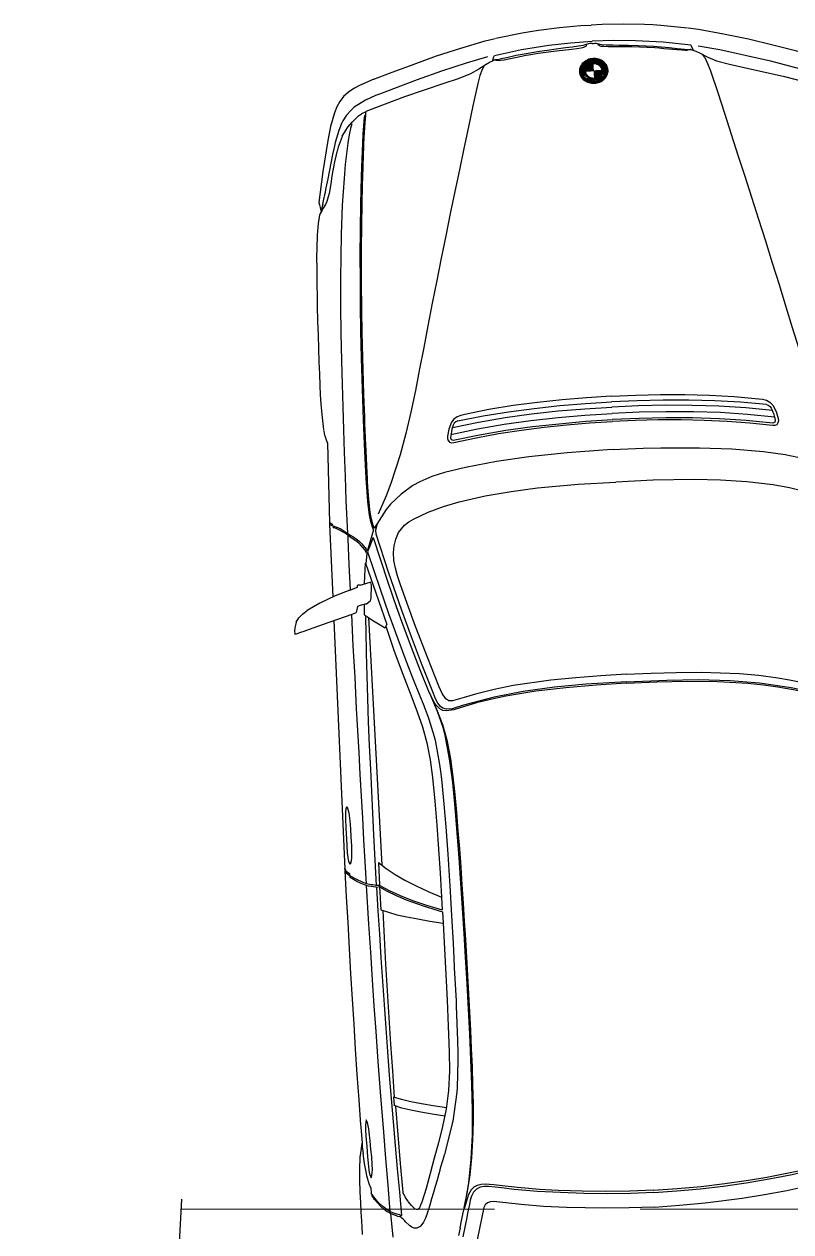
# Model space of a CAD drawing. Header units: inches. Extents: x 13 to 261, y -112 to -47.
# Drawn here: x 254.391 to 256.805, y -92.119 to -88.319 of the extents above; entities that cross this region are included whole.
import ezdxf

# ---------------------------------------------------------------- set-up
doc = ezdxf.new("R2010")
doc.units = ezdxf.units.IN
doc.header["$MEASUREMENT"] = 0
doc.linetypes.add('ACAD_ISO04W100', pattern=[30, 24, -3, 0, -3])
doc.layers.add('EJES', color=1, linetype='ACAD_ISO04W100', lineweight=13)
doc.layers.add('RAMPAS', color=50, linetype='Continuous', lineweight=25)

msp = doc.modelspace()

# ---------------------------------------------------------------- linework, layer by layer
at = {"linetype": 'Continuous'}
for p, q in [((256.1583, -88.4636), (256.1426, -88.4644)), ((256.1586, -88.4623), (256.1428, -88.4631)), ((256.1589, -88.461), (256.1429, -88.4618)), ((256.1593, -88.4596), (256.1432, -88.4605)), ((256.1599, -88.4583), (256.1435, -88.4592)), ((256.1605, -88.457), (256.1438, -88.4579)), ((256.1613, -88.4556), (256.1442, -88.4565)), ((256.1622, -88.4543), (256.1447, -88.4552)), ((256.1633, -88.4529), (256.1453, -88.4539)), ((256.1646, -88.4515), (256.1459, -88.4525)), ((256.1661, -88.4502), (256.1466, -88.4512)), ((256.1679, -88.4488), (256.1473, -88.4499)), ((256.1701, -88.4473), (256.1482, -88.4485)), ((256.1731, -88.4459), (256.1491, -88.4472)), ((256.178, -88.4443), (256.1502, -88.4458)), ((256.2143, -88.4411), (256.1513, -88.4444)), ((256.2129, -88.4399), (256.1526, -88.4431)), ((256.2114, -88.4386), (256.154, -88.4417)), ((256.2096, -88.4374), (256.1556, -88.4403)), ((256.2077, -88.4362), (256.1574, -88.4389)), ((256.2056, -88.435), (256.1594, -88.4375)), ((256.1839, -88.4635), (256.1602, -88.4648)), ((256.1839, -88.4622), (256.1604, -88.4635)), ((256.1838, -88.4609), (256.1606, -88.4622)), ((256.1837, -88.4596), (256.161, -88.4609)), ((256.1837, -88.4583), (256.1615, -88.4595)), ((256.2031, -88.4339), (256.1617, -88.4361)), ((256.1836, -88.457), (256.1621, -88.4582)), ((256.1835, -88.4557), (256.1628, -88.4569)), ((256.1835, -88.4544), (256.1637, -88.4555)), ((256.2002, -88.4327), (256.1645, -88.4346)), ((256.1834, -88.4531), (256.1647, -88.4541)), ((256.1833, -88.4518), (256.166, -88.4528)), ((256.1832, -88.4506), (256.1675, -88.4514)), ((256.1965, -88.4316), (256.168, -88.4331)), ((256.1832, -88.4493), (256.1693, -88.45)), ((256.1831, -88.448), (256.1716, -88.4486)), ((256.1914, -88.4306), (256.1731, -88.4316)), ((256.183, -88.4467), (256.1748, -88.4471)), ((256.2156, -88.4423), (256.1877, -88.4438)), ((256.2168, -88.4435), (256.1928, -88.4448)), ((256.2179, -88.4448), (256.1959, -88.446)), ((256.2189, -88.446), (256.1983, -88.4471)), ((256.2198, -88.4473), (256.2003, -88.4483)), ((256.2206, -88.4486), (256.2019, -88.4496)), ((256.2214, -88.4498), (256.2033, -88.4508)), ((256.2221, -88.4511), (256.2045, -88.452)), ((256.2227, -88.4523), (256.2056, -88.4533)), ((256.2232, -88.4536), (256.2065, -88.4545)), ((256.2237, -88.4549), (256.2073, -88.4558)), ((256.2241, -88.4562), (256.208, -88.457)), ((256.2245, -88.4575), (256.2085, -88.4583)), ((256.2248, -88.4587), (256.209, -88.4596)), ((256.2251, -88.46), (256.2094, -88.4609)), ((256.2253, -88.4613), (256.2097, -88.4622)), ((256.2255, -88.4626), (256.2099, -88.4634)), ((256.2255, -88.4639), (256.21, -88.4647)), ((256.1582, -88.4649), (256.1426, -88.4657)), ((256.1581, -88.4662), (256.1426, -88.467)), ((256.1582, -88.4675), (256.1426, -88.4683)), ((256.1583, -88.4688), (256.1427, -88.4696)), ((256.1585, -88.4701), (256.1428, -88.4709)), ((256.1588, -88.4714), (256.1431, -88.4722)), ((256.1591, -88.4727), (256.1433, -88.4735)), ((256.1596, -88.4739), (256.1436, -88.4748)), ((256.1602, -88.4752), (256.144, -88.4761)), ((256.1609, -88.4765), (256.1444, -88.4774)), ((256.1617, -88.4777), (256.1449, -88.4786)), ((256.1585, -88.4792), (256.1455, -88.4799)), ((256.1553, -88.4807), (256.1461, -88.4812)), ((256.1521, -88.4822), (256.1468, -88.4824)), ((256.1489, -88.4836), (256.1475, -88.4837)), ((256.1498, -88.4849), (256.1484, -88.485)), ((256.1508, -88.4861), (256.1493, -88.4862)), ((256.1533, -88.4873), (256.1503, -88.4875)), ((256.1527, -88.4886), (256.1513, -88.4887)), ((256.1544, -88.4859), (256.1523, -88.4861)), ((256.154, -88.4899), (256.1525, -88.4899)), ((256.158, -88.491), (256.1538, -88.4912)), ((256.157, -88.4923), (256.1552, -88.4924)), ((256.1587, -88.4935), (256.1568, -88.4936)), ((256.1591, -88.4896), (256.1578, -88.4897)), ((256.21, -88.4647), (256.1582, -88.4675)), ((256.178, -88.4938), (256.1585, -88.4948)), ((256.1591, -88.4857), (256.1587, -88.4857)), ((256.1623, -88.4842), (256.1598, -88.4844)), ((256.184, -88.4648), (256.1601, -88.4661)), ((256.1841, -88.4661), (256.1602, -88.4674)), ((256.1781, -88.4951), (256.1604, -88.496)), ((256.1626, -88.479), (256.1607, -88.4791)), ((256.1662, -88.4827), (256.1609, -88.483)), ((256.1779, -88.4925), (256.161, -88.4934)), ((256.1636, -88.4802), (256.1617, -88.4803)), ((256.1648, -88.4815), (256.162, -88.4816)), ((256.1777, -88.4912), (256.1621, -88.492)), ((256.1782, -88.4964), (256.1626, -88.4972)), ((256.1776, -88.4899), (256.1632, -88.4907)), ((256.1805, -88.4885), (256.1642, -88.4893)), ((256.1784, -88.4977), (256.1651, -88.4984)), ((256.1753, -88.4874), (256.1653, -88.488)), ((256.1679, -88.4839), (256.1655, -88.484)), ((256.1722, -88.4863), (256.1664, -88.4866)), ((256.1698, -88.4851), (256.1672, -88.4853)), ((256.1785, -88.499), (256.168, -88.4995)), ((256.1786, -88.5003), (256.1716, -88.5006)), ((256.1951, -88.5007), (256.1768, -88.5017)), ((256.1902, -88.4892), (256.1805, -88.4898)), ((256.1834, -88.4909), (256.1819, -88.491)), ((256.183, -88.4922), (256.182, -88.4923)), ((256.1825, -88.4936), (256.1821, -88.4936)), ((256.1886, -88.4997), (256.1832, -88.5)), ((256.188, -88.4985), (256.1836, -88.4987)), ((256.208, -88.4662), (256.1841, -88.4674)), ((256.1874, -88.4972), (256.1841, -88.4974)), ((256.2079, -88.4675), (256.1842, -88.4687)), ((256.2078, -88.4688), (256.1843, -88.47)), ((256.2075, -88.4701), (256.1844, -88.4713)), ((256.2071, -88.4714), (256.1844, -88.4726)), ((256.2067, -88.4727), (256.1845, -88.4739)), ((256.1868, -88.4959), (256.1845, -88.496)), ((256.2061, -88.4741), (256.1846, -88.4752)), ((256.2053, -88.4754), (256.1846, -88.4765)), ((256.2045, -88.4768), (256.1847, -88.4778)), ((256.2034, -88.4781), (256.1848, -88.4791)), ((256.2022, -88.4795), (256.1848, -88.4804)), ((256.2007, -88.4809), (256.1849, -88.4817)), ((256.1989, -88.4823), (256.185, -88.483)), ((256.1966, -88.4837), (256.185, -88.4843)), ((256.1862, -88.4947), (256.185, -88.4947)), ((256.1933, -88.4852), (256.1851, -88.4856)), ((256.1857, -88.4934), (256.1854, -88.4934)), ((256.1889, -88.4906), (256.1874, -88.4907)), ((256.1889, -88.4919), (256.188, -88.492)), ((256.1889, -88.4932), (256.1886, -88.4932)), ((256.2036, -88.4872), (256.1901, -88.4879)), ((256.2078, -88.4883), (256.193, -88.4891)), ((256.2087, -88.4895), (256.1931, -88.4904)), ((256.2141, -88.4906), (256.1931, -88.4917)), ((256.2126, -88.4919), (256.1931, -88.493)), ((256.2108, -88.4933), (256.1931, -88.4943)), ((256.2088, -88.4948), (256.1931, -88.4956)), ((256.2064, -88.4962), (256.1931, -88.4969)), ((256.2036, -88.4976), (256.1931, -88.4982)), ((256.2001, -88.4991), (256.1932, -88.4995)), ((256.2027, -88.486), (256.195, -88.4864)), ((256.2025, -88.4847), (256.198, -88.4849)), ((256.203, -88.4833), (256.2003, -88.4835)), ((256.2041, -88.482), (256.2021, -88.4821)), ((256.2052, -88.4806), (256.2036, -88.4807)), ((256.2063, -88.4793), (256.2049, -88.4793)), ((256.2075, -88.4779), (256.2059, -88.478)), ((256.2086, -88.4765), (256.2068, -88.4766)), ((256.2094, -88.483), (256.2068, -88.4831)), ((256.2082, -88.4844), (256.2072, -88.4844)), ((256.2243, -88.4744), (256.2076, -88.4753)), ((256.2105, -88.4816), (256.208, -88.4818)), ((256.2247, -88.4731), (256.2083, -88.4739)), ((256.225, -88.4718), (256.2088, -88.4726)), ((256.2098, -88.4804), (256.2091, -88.4804)), ((256.2252, -88.4704), (256.2092, -88.4713)), ((256.2254, -88.4691), (256.2096, -88.47)), ((256.2255, -88.4678), (256.2098, -88.4687)), ((256.2256, -88.4652), (256.21, -88.466)), ((256.2256, -88.4665), (256.21, -88.4673)), ((256.2239, -88.4757), (256.2108, -88.4764)), ((256.2132, -88.4854), (256.2108, -88.4855)), ((256.2144, -88.484), (256.2118, -88.4842)), ((256.2234, -88.477), (256.2127, -88.4776)), ((256.2137, -88.4828), (256.2129, -88.4828)), ((256.2156, -88.4892), (256.2137, -88.4893)), ((256.2229, -88.4784), (256.2146, -88.4788)), ((256.2168, -88.4878), (256.2148, -88.4879)), ((256.218, -88.4864), (256.216, -88.4866)), ((256.2223, -88.4797), (256.2166, -88.48)), ((256.219, -88.4851), (256.2171, -88.4852)), ((256.22, -88.4837), (256.2182, -88.4838)), ((256.2216, -88.481), (256.2185, -88.4812)), ((256.2208, -88.4824), (256.2194, -88.4825)), ((255.4669, -88.5946), (255.4533, -88.6013)), ((255.3924, -88.6712), (255.392, -88.6722)), ((255.3383, -88.8483), (255.3359, -88.86)), ((255.3198, -88.9239), (255.3194, -88.926)), ((255.3337, -89.5961), (255.3343, -89.5986)), ((255.3454, -89.6371), (255.3523, -89.8881)), ((255.5305, -89.8029), (255.5051, -89.8604)), ((255.3523, -89.8881), (255.3526, -89.8936)), ((255.3539, -89.889), (255.3523, -89.8881)), ((255.3525, -89.8916), (255.3525, -89.8921)), ((255.3526, -89.8936), (255.3628, -90.1208)), ((255.3631, -89.894), (255.3539, -89.889)), ((255.4918, -89.9026), (255.4929, -89.9051)), ((255.4934, -89.9041), (255.4929, -89.9051)), ((255.4902, -89.9102), (255.4708, -89.9779)), ((255.4696, -89.9844), (255.4669, -90.0171)), ((255.4162, -90.1), (255.4407, -90.0901)), ((255.4405, -90.0856), (255.4409, -90.0846)), ((255.4407, -90.0901), (255.4405, -90.0856)), ((255.449, -90.0847), (255.48, -90.0745)), ((255.4811, -90.1335), (255.4836, -90.1249)), ((255.4321, -90.1722), (255.4365, -90.17)), ((255.4405, -90.1517), (255.4365, -90.17)), ((255.4572, -90.1453), (255.4621, -90.1436)), ((255.4624, -90.1771), (255.4621, -90.1436)), ((255.3658, -90.1958), (255.4001, -90.9776)), ((255.4749, -90.1859), (255.5166, -90.9653)), ((255.668, -90.426), (255.6686, -90.4275)), ((255.642, -90.4454), (255.6426, -90.4469)), ((255.4001, -90.9776), (255.4002, -90.9801)), ((255.4002, -90.9801), (255.4002, -90.9806)), ((255.4148, -90.9918), (255.4152, -90.9978)), ((255.4203, -91.001), (255.4155, -91.0033)), ((255.5097, -91.0338), (255.4998, -91.0353)), ((255.5097, -91.0338), (255.5141, -91.1062)), ((255.7047, -91.0664), (255.7073, -91.1058)), ((255.7077, -91.1118), (255.7096, -91.1473)), ((255.4501, -91.7825), (255.4504, -91.7885)), ((255.4504, -91.7885), (255.4505, -91.789)), ((255.4504, -91.7885), (255.4547, -91.8404)), ((255.7148, -91.873), (255.7144, -91.8751)), ((255.4822, -91.981), (255.4836, -91.9976)), ((255.587, -92.0021), (255.5862, -92.0051)), ((255.7893, -92.0013), (255.777, -92.043)), ((255.576, -92.0672), (255.579, -92.0676)), ((255.6125, -92.0382), (255.6173, -92.043)), ((255.7721, -92.0638), (255.7749, -92.0501)), ((255.7721, -92.0648), (255.7721, -92.0638)), ((255.7749, -92.0501), (255.7756, -92.0455)), ((255.776, -92.0435), (255.7756, -92.0455)), ((255.777, -92.043), (255.776, -92.0435)), ((255.5927, -92.0889), (255.5879, -92.0836)), ((255.7633, -92.1063), (255.7581, -92.1306))]:
    msp.add_line(p, q, dxfattribs=at)
for points in [[(255.8762, -88.3634), (255.9584, -88.3465), (255.9842, -88.3421), (256.01, -88.3377), (256.0761, -88.3297), (256.1424, -88.3237), (256.1764, -88.3218)], [(256.4793, -88.3312), (256.3957, -88.3231), (256.3696, -88.3215), (256.3435, -88.3199), (256.2769, -88.319), (256.2103, -88.32), (256.1764, -88.3218)], [(256.875, -88.4182), (256.8237, -88.4044), (256.7475, -88.3849), (256.671, -88.3665), (256.5925, -88.3502), (256.5136, -88.3358), (256.4818, -88.3315)], [(255.492, -88.4921), (255.5415, -88.4729), (255.6152, -88.4455), (255.6894, -88.419), (255.7656, -88.3944), (255.8425, -88.3717), (255.8737, -88.3641)], [(255.8715, -88.4177), (255.9567, -88.3992), (256.0431, -88.3855), (256.1113, -88.3779), (256.1791, -88.3728)], [(255.8728, -88.4317), (255.8733, -88.4317), (255.8748, -88.4316), (255.8768, -88.432), (255.8808, -88.4323), (255.8864, -88.433), (255.8909, -88.4327), (255.9018, -88.4312), (255.9167, -88.4284), (255.9419, -88.423), (255.9568, -88.4202), (255.9711, -88.4169), (255.9855, -88.4147), (256.0094, -88.4104), (256.0332, -88.4071), (256.0571, -88.4038), (256.0859, -88.4003), (256.1153, -88.3972), (256.1312, -88.3953), (256.1446, -88.3931), (256.1526, -88.3917), (256.1574, -88.3894), (256.1608, -88.3873), (256.1612, -88.3852), (256.1617, -88.3842), (256.1616, -88.3832), (256.1616, -88.3827), (256.1606, -88.3828), (256.1591, -88.3833), (256.1562, -88.3845), (256.1503, -88.3863), (256.1364, -88.3886), (256.116, -88.3912), (256.0956, -88.3938), (256.0662, -88.3973), (256.0369, -88.4014), (256.0131, -88.4047), (255.9892, -88.409), (255.9654, -88.4132), (255.9402, -88.4181), (255.9149, -88.4239), (255.8932, -88.4286), (255.8808, -88.4308), (255.8748, -88.4316), (255.8728, -88.4317)], [(256.1795, -88.3798), (256.1755, -88.38), (256.171, -88.3802), (256.1675, -88.3804), (256.164, -88.3816), (256.1611, -88.3827)], [(256.4897, -88.3847), (256.403, -88.3753), (256.3157, -88.371), (256.2471, -88.3706), (256.1791, -88.3728)], [(256.1795, -88.3798), (256.1835, -88.3795), (256.1879, -88.3793), (256.1914, -88.3791), (256.195, -88.3799), (256.198, -88.3808)], [(256.4899, -88.3987), (256.4894, -88.3987), (256.4879, -88.3988), (256.4859, -88.3994), (256.482, -88.4001), (256.4765, -88.4014), (256.472, -88.4017), (256.461, -88.4012), (256.4459, -88.4001), (256.4202, -88.3974), (256.4052, -88.3962), (256.3905, -88.3945), (256.376, -88.3938), (256.3519, -88.3921), (256.3278, -88.3913), (256.3037, -88.3906), (256.2747, -88.3902), (256.2451, -88.3903), (256.2291, -88.3901), (256.2155, -88.3893), (256.2075, -88.3888), (256.2024, -88.387), (256.1988, -88.3852), (256.1982, -88.3833), (256.1976, -88.3823), (256.1976, -88.3813), (256.1975, -88.3808), (256.1985, -88.3807), (256.2001, -88.3812), (256.2031, -88.382), (256.2092, -88.3832), (256.2232, -88.3839), (256.2438, -88.3843), (256.2643, -88.3847), (256.2939, -88.3851), (256.3235, -88.3861), (256.3476, -88.3868), (256.3717, -88.3885), (256.3958, -88.3902), (256.4215, -88.3923), (256.4472, -88.3955), (256.4693, -88.3978), (256.4819, -88.3986), (256.4879, -88.3988), (256.4899, -88.3987)], [(256.4978, -88.4014), (256.4923, -88.3881), (256.4912, -88.3861), (256.4897, -88.3847)], [(256.5123, -88.3868), (256.5811, -88.3988), (256.6611, -88.4161), (256.7402, -88.4349), (256.8621, -88.4669), (256.8753, -88.4702)], [(255.8493, -88.4223), (255.7822, -88.4416), (255.7045, -88.4672), (255.6278, -88.4944), (255.51, -88.5392), (255.4973, -88.5439)], [(255.8653, -88.4352), (255.8692, -88.4214), (255.8701, -88.4193), (255.8715, -88.4177)], [(256.4899, -88.3987), (256.5052, -88.4039), (256.5186, -88.4102), (256.5433, -88.4224), (256.5704, -88.434)], [(256.5248, -88.4133), (256.5333, -88.4239), (256.5418, -88.4425), (256.5511, -88.466), (256.5748, -88.5344), (256.5953, -88.5994), (256.6163, -88.6648), (256.6379, -88.7308), (256.6594, -88.7972), (256.681, -88.8637), (256.7027, -88.9321), (256.7244, -89.001), (256.7461, -89.0695), (256.7673, -89.1384), (256.7885, -89.2079), (256.8086, -89.2739), (256.8292, -89.3399), (256.8497, -89.4059), (256.8713, -89.4719), (256.8943, -89.5372), (256.9193, -89.602), (256.9575, -89.6891), (256.9765, -89.7256)], [(255.8396, -88.4499), (255.8323, -88.4614), (255.8258, -88.4808), (255.8191, -88.5052), (255.8029, -88.5756), (255.7894, -88.6425), (255.7755, -88.7098), (255.7611, -88.7777), (255.7467, -88.846), (255.7324, -88.9144), (255.7181, -88.9847), (255.7039, -89.0556), (255.6896, -89.126), (255.6759, -89.1968), (255.6622, -89.2681), (255.6493, -89.3359), (255.6359, -89.4037), (255.6225, -89.4716), (255.6081, -89.5394), (255.5921, -89.6069), (255.5742, -89.6739), (255.5455, -89.7646), (255.5305, -89.8029)], [(255.8728, -88.4317), (255.8581, -88.4385), (255.8455, -88.4462), (255.8223, -88.4609), (255.7965, -88.4753)], [(256.5704, -88.434), (256.6111, -88.4453), (256.6577, -88.4553), (256.7849, -88.4841), (256.9108, -88.5164)], [(255.492, -88.4921), (255.447, -88.5116), (255.4289, -88.521), (255.4115, -88.533), (255.3967, -88.5463), (255.3846, -88.562), (255.375, -88.5795), (255.3675, -88.5984), (255.3557, -88.6411), (255.3471, -88.6851)], [(255.7965, -88.4753), (255.7573, -88.491), (255.712, -88.5059), (255.5886, -88.548), (255.4669, -88.5936)], [(256.2138, -88.4891), (256.2198, -88.482), (256.2094, -88.4756), (256.2032, -88.483)], [(256.2085, -88.4841), (256.211, -88.4811), (256.2093, -88.4801), (256.2068, -88.4831)], [(256.2109, -88.4852), (256.2132, -88.4825), (256.2148, -88.4835), (256.2126, -88.4862), (256.2126, -88.4862)], [(255.4973, -88.5439), (255.4811, -88.5508), (255.4655, -88.5581), (255.4301, -88.5801), (255.4206, -88.5891), (255.4059, -88.6054), (255.3944, -88.6235), (255.3903, -88.6317), (255.3814, -88.6533), (255.3737, -88.6782), (255.3704, -88.6914), (255.3668, -88.7066), (255.3614, -88.7289), (255.3465, -88.8053), (255.341, -88.8337), (255.3398, -88.8392), (255.3383, -88.8483)], [(255.4235, -88.6275), (255.4388, -88.6116), (255.4431, -88.6079), (255.4533, -88.6013)], [(255.4902, -89.9102), (255.4877, -89.9019), (255.4828, -89.8836), (255.4782, -89.8638), (255.4729, -89.821), (255.4695, -89.7762), (255.4689, -89.7647), (255.4679, -89.7467), (255.4635, -89.6633), (255.4597, -89.5639), (255.456, -89.4669), (255.4533, -89.3699), (255.4513, -89.2854), (255.45, -89.2054), (255.4493, -89.1258), (255.449, -89.0462), (255.4493, -88.9671), (255.4503, -88.8829), (255.4528, -88.7996), (255.4537, -88.7691), (255.4567, -88.6943), (255.4586, -88.6641), (255.4602, -88.6385), (255.4615, -88.6244), (255.4628, -88.6113), (255.464, -88.6053)], [(255.4918, -89.9026), (255.4917, -89.9011), (255.4887, -89.8918), (255.4849, -89.877), (255.4815, -89.8606), (255.4793, -89.8472), (255.4749, -89.8019), (255.4721, -89.76), (255.4715, -89.748), (255.4707, -89.732), (255.4674, -89.6611), (255.4658, -89.6226), (255.4644, -89.5962), (255.4638, -89.5752), (255.4632, -89.5557), (255.4604, -89.4842), (255.4583, -89.4067), (255.4555, -89.2897), (255.4543, -89.2202), (255.4534, -89.1286), (255.453, -89.0375), (255.4529, -89.025), (255.4535, -88.9533), (255.4548, -88.8822), (255.4558, -88.8265), (255.4577, -88.7693), (255.4579, -88.7623), (255.458, -88.7563), (255.4587, -88.7413), (255.4594, -88.7262), (255.4601, -88.7111), (255.4605, -88.6991), (255.4618, -88.676), (255.4642, -88.6288), (255.4661, -88.6067), (255.4666, -88.5976), (255.4669, -88.5936)], [(255.4669, -88.5946), (255.4656, -88.5987), (255.464, -88.6053)], [(255.4229, -88.633), (255.4187, -88.6473), (255.415, -88.6625), (255.41, -88.6913), (255.41, -88.6913), (255.4096, -88.6938), (255.4086, -88.7019), (255.4064, -88.7185), (255.4017, -88.7603), (255.398, -88.8041), (255.3925, -88.889), (255.3889, -88.9808), (255.3876, -89.05), (255.3868, -89.1196), (255.3869, -89.2057), (255.3881, -89.2923), (255.3897, -89.3788), (255.3916, -89.4514), (255.3939, -89.5233), (255.3962, -89.5953), (255.3986, -89.6668), (255.4016, -89.7422), (255.4041, -89.8177), (255.4086, -89.9201)], [(255.3924, -88.6712), (255.4094, -88.6427), (255.4235, -88.6275)], [(255.3471, -88.6851), (255.3313, -88.7826), (255.3185, -88.8804)], [(255.392, -88.6722), (255.3798, -88.7064), (255.3759, -88.7191), (255.3755, -88.7207)], [(255.3755, -88.7207), (255.3722, -88.7344), (255.3682, -88.7521), (255.3639, -88.7744), (255.36, -88.7966), (255.357, -88.8143), (255.3517, -88.8461), (255.351, -88.8517)], [(255.3185, -88.8804), (255.3203, -88.8873), (255.3223, -88.8963), (255.3255, -88.9104)], [(255.3308, -88.8858), (255.332, -88.8802), (255.3339, -88.8701), (255.3351, -88.864), (255.336, -88.861), (255.3359, -88.86)], [(255.351, -88.8517), (255.3481, -88.8628), (255.3433, -88.8771), (255.3393, -88.8863), (255.3324, -88.8982)], [(255.3219, -88.9173), (255.321, -88.9194), (255.3202, -88.9219)], [(255.3324, -88.8982), (255.3278, -88.906), (255.3219, -88.9173)], [(255.3308, -88.8858), (255.3278, -88.8965), (255.3257, -88.9102)], [(255.3194, -88.926), (255.316, -88.9467), (255.3143, -88.9703), (255.3134, -88.9829), (255.3121, -89.0235), (255.3116, -89.0525), (255.3121, -89.0891), (255.3122, -89.1281), (255.3133, -89.1867), (255.3137, -89.2227), (255.3146, -89.2382), (255.3149, -89.2532), (255.3162, -89.2972), (255.3175, -89.3396), (255.3187, -89.3816), (255.3203, -89.4196), (255.3217, -89.4556), (255.3233, -89.4855), (255.3253, -89.514), (255.3281, -89.5469), (255.3321, -89.5852), (255.3337, -89.5956)], [(255.3202, -88.9219), (255.3202, -88.9219), (255.3198, -88.9239)], [(256.2388, -89.4897), (256.1615, -89.4948), (256.0842, -89.5009), (256.007, -89.5091), (255.9304, -89.5192), (255.854, -89.5318), (255.7777, -89.5469)], [(256.2388, -89.4897), (256.3163, -89.4865), (256.3937, -89.4844), (256.4713, -89.4842), (256.5486, -89.4861), (256.6259, -89.4905), (256.7034, -89.4974)], [(255.7389, -89.5885), (255.8216, -89.5716), (255.9049, -89.5571), (255.9884, -89.5456), (256.0721, -89.5361), (256.1563, -89.5291), (256.2406, -89.5236)], [(255.7558, -89.5676), (255.8355, -89.5518), (255.916, -89.539), (255.9965, -89.5282), (256.0777, -89.5193), (256.1584, -89.5125), (256.2397, -89.5071)], [(256.7274, -89.5156), (256.6464, -89.5084), (256.5651, -89.5043), (256.4838, -89.5021), (256.4022, -89.502), (256.3212, -89.5038), (256.2397, -89.5071)], [(256.7464, -89.5346), (256.6624, -89.5266), (256.578, -89.5211), (256.4937, -89.5186), (256.4096, -89.5181), (256.3251, -89.5201), (256.2406, -89.5236)], [(256.7034, -89.4974), (256.7155, -89.4992), (256.7277, -89.5026), (256.7385, -89.5085), (256.7475, -89.5175), (256.7581, -89.538), (256.7648, -89.5597)], [(256.7274, -89.5156), (256.7335, -89.5178), (256.7392, -89.5215), (256.743, -89.5268), (256.7459, -89.5332), (256.7482, -89.5395), (256.7505, -89.5459), (256.7524, -89.5523), (256.7542, -89.5587), (256.7556, -89.5657), (256.7539, -89.5718), (256.7476, -89.5746)], [(255.7777, -89.5469), (255.7659, -89.55), (255.7541, -89.5546), (255.7439, -89.5617), (255.736, -89.5716), (255.7276, -89.5931), (255.7233, -89.6154)], [(255.7345, -89.6098), (255.8177, -89.5923), (255.902, -89.5778), (255.9865, -89.5662), (256.0716, -89.5567), (256.1564, -89.5492), (256.2417, -89.5436)], [(255.742, -89.6284), (255.8242, -89.611), (255.9076, -89.597), (255.991, -89.585), (256.0747, -89.5761), (256.1589, -89.5685), (256.2427, -89.5631)], [(256.753, -89.5553), (256.6685, -89.5468), (256.5831, -89.5414), (256.4978, -89.5389), (256.4122, -89.5385), (256.3271, -89.54), (256.2417, -89.5436)], [(256.7476, -89.5746), (256.664, -89.5661), (256.5796, -89.5611), (256.4953, -89.5581), (256.4112, -89.5581), (256.3267, -89.5596), (256.2427, -89.5631)], [(256.747, -89.5822), (256.6754, -89.574), (256.6036, -89.5688), (256.5313, -89.5657), (256.4591, -89.564), (256.387, -89.5644), (256.315, -89.5662), (256.2431, -89.5696)], [(256.7648, -89.5597), (256.7652, -89.5667), (256.764, -89.5737), (256.7603, -89.5794), (256.754, -89.5823), (256.747, -89.5822)], [(255.3343, -89.5986), (255.3358, -89.6071), (255.3376, -89.6164)], [(255.7558, -89.5676), (255.7499, -89.5704), (255.7446, -89.5747), (255.7414, -89.5804), (255.7393, -89.587), (255.7376, -89.5936), (255.736, -89.6002), (255.7348, -89.6067), (255.7337, -89.6133), (255.7331, -89.6204), (255.7354, -89.6262), (255.742, -89.6284)], [(255.7434, -89.6358), (255.8137, -89.6201), (255.8846, -89.6072), (255.9561, -89.5964), (256.0277, -89.5871), (256.0994, -89.5797), (256.1712, -89.5739), (256.2431, -89.5696)], [(255.3378, -89.616), (255.3383, -89.6164), (255.3378, -89.616)], [(255.3383, -89.6164), (255.3413, -89.6268), (255.3454, -89.6371)], [(255.7233, -89.6154), (255.7237, -89.6224), (255.7255, -89.6293), (255.7298, -89.6346), (255.7364, -89.6367), (255.7434, -89.6358)], [(256.2478, -89.6574), (256.2278, -89.6585), (256.156, -89.6633), (256.1006, -89.6678), (255.9796, -89.6808), (255.8783, -89.6952), (255.7806, -89.714), (255.7139, -89.73), (255.6745, -89.7427), (255.6363, -89.7587), (255.6144, -89.7709), (255.5773, -89.7979), (255.5445, -89.8297), (255.5304, -89.8465), (255.4934, -89.9041)], [(256.2478, -89.6574), (256.2677, -89.6564), (256.3397, -89.6535), (256.3952, -89.652), (256.5169, -89.6521), (256.6192, -89.6556), (256.7183, -89.6638), (256.7864, -89.6727), (256.8269, -89.681), (256.8666, -89.6929), (256.8896, -89.7027), (256.9294, -89.7256), (256.9654, -89.7537), (256.9813, -89.7689), (257.0242, -89.8222)], [(256.8503, -89.7909), (256.8005, -89.7781), (256.7494, -89.7688), (256.6663, -89.7592), (256.5834, -89.7541), (256.4997, -89.7521), (256.3716, -89.754), (256.2533, -89.7598)], [(256.2856, -90.3644), (256.2067, -90.3691), (256.1274, -90.3754), (256.0488, -90.3836), (255.9305, -90.4004), (255.8705, -90.4121), (255.8117, -90.4268), (255.8117, -90.4268), (255.7762, -90.4372), (255.7398, -90.4482), (255.7283, -90.4483), (255.7184, -90.4423), (255.707, -90.4249), (255.6968, -90.4024), (255.6615, -90.3137), (255.6231, -90.2141), (255.5967, -90.1424), (255.5749, -90.0795), (255.5665, -90.0549), (255.5598, -90.0312), (255.5549, -90.0064), (255.5536, -89.981), (255.556, -89.9603), (255.5609, -89.9395), (255.5698, -89.919), (255.5885, -89.895), (255.6015, -89.8853), (255.6161, -89.877), (255.663, -89.8544), (255.7111, -89.8363), (255.7609, -89.8217), (255.8425, -89.8033), (255.9244, -89.7894), (256.0074, -89.7784), (256.1349, -89.7666), (256.2533, -89.7598)], [(256.2868, -90.3879), (256.4142, -90.3826), (256.5138, -90.3813), (256.6131, -90.384), (256.7056, -90.3915), (256.8051, -90.4067), (256.841, -90.4138), (256.8595, -90.4133), (256.8703, -90.4088), (256.877, -90.4029), (256.8839, -90.3915), (256.8887, -90.3792), (256.8972, -90.3497), (256.922, -90.2623), (256.9449, -90.1754), (256.9659, -90.0902), (256.9943, -89.965), (257.0202, -89.8419)], [(255.367, -89.9013), (255.367, -89.9008), (255.3562, -89.8959), (255.3526, -89.8936)], [(255.3633, -89.897), (255.3669, -89.8983), (255.3694, -89.8992), (255.3858, -89.9063), (255.4008, -89.915), (255.404, -89.9174)], [(255.3636, -89.9025), (255.3656, -89.9019), (255.367, -89.9013)], [(255.469, -89.983), (255.4645, -89.9737), (255.4502, -89.9574), (255.4454, -89.9527), (255.4391, -89.9475), (255.4292, -89.9405), (255.4209, -89.935), (255.4136, -89.9299), (255.4053, -89.9233), (255.4011, -89.9205), (255.3934, -89.9159), (255.382, -89.91), (255.3728, -89.906), (255.3657, -89.9034), (255.3636, -89.9025)], [(255.3665, -89.9008), (255.368, -89.9012), (255.3656, -89.9019)], [(255.4994, -89.9233), (255.4982, -89.9098), (255.5019, -89.8946), (255.5084, -89.8807)], [(255.404, -89.9174), (255.4102, -89.9215), (255.419, -89.9276), (255.4252, -89.9312), (255.4299, -89.934)], [(255.4095, -89.9266), (255.4096, -89.9286), (255.4101, -89.9396), (255.4134, -90.0195), (255.4177, -90.0994)], [(255.4299, -89.934), (255.4356, -89.9382), (255.4367, -89.9391)], [(255.4367, -89.9391), (255.4408, -89.9419), (255.445, -89.9452), (255.4497, -89.9495), (255.454, -89.9537), (255.4636, -89.9652), (255.4641, -89.9662), (255.4674, -89.971), (255.4708, -89.9779)], [(255.49, -89.9343), (255.4714, -89.9798), (255.5117, -90.0969), (255.5383, -90.173), (255.5595, -90.233), (255.5893, -90.3125), (255.6108, -90.3675), (255.6408, -90.4425), (255.642, -90.4454)], [(255.49, -89.9343), (255.5356, -90.0751), (255.5622, -90.1517), (255.584, -90.2122), (255.6143, -90.2927), (255.6358, -90.3476), (255.6663, -90.4226), (255.668, -90.426)], [(256.2868, -90.3879), (256.1596, -90.3962), (256.0605, -90.4055), (255.962, -90.4188), (255.8708, -90.4362), (255.7736, -90.4619), (255.7386, -90.4728), (255.7201, -90.4743), (255.7089, -90.4709), (255.7017, -90.4657), (255.6936, -90.4552), (255.6874, -90.4435), (255.6759, -90.415), (255.6419, -90.3307), (255.6098, -90.2468), (255.5799, -90.1643), (255.5383, -90.0429), (255.4994, -89.9233)], [(255.469, -89.983), (255.4696, -89.9839), (255.4696, -89.9844)], [(255.4627, -90.0799), (255.4648, -90.0338), (255.4657, -90.0147)], [(255.4657, -90.0147), (255.5061, -90.1327), (255.5327, -90.2084)], [(255.449, -90.0847), (255.4444, -90.0839), (255.4409, -90.0846)], [(255.4836, -90.1249), (255.484, -90.0838), (255.4825, -90.0759), (255.48, -90.0745)], [(255.4162, -90.1), (255.3701, -90.1174), (255.3218, -90.1406), (255.2815, -90.1642)], [(255.4811, -90.1335), (255.473, -90.141), (255.4682, -90.1442), (255.4626, -90.1435), (255.4621, -90.1436)], [(255.2433, -90.2379), (255.2429, -90.2384), (255.2453, -90.2378), (255.2483, -90.2371), (255.2537, -90.2353), (255.2621, -90.2324), (255.2724, -90.2288), (255.2896, -90.2229), (255.3338, -90.207), (255.3785, -90.1911), (255.4232, -90.1752), (255.4292, -90.1734), (255.4321, -90.1722)], [(255.2474, -90.2011), (255.2561, -90.1866), (255.268, -90.1745), (255.2815, -90.1642)], [(255.4572, -90.1453), (255.4557, -90.1459), (255.4523, -90.1471), (255.4405, -90.1512)], [(255.2474, -90.2011), (255.2448, -90.2098), (255.2433, -90.2189), (255.2423, -90.2284), (255.2433, -90.2379)], [(255.4213, -90.1763), (255.4261, -90.2747), (255.4314, -90.3735), (255.4366, -90.4724), (255.4403, -90.5413), (255.444, -90.6102), (255.4477, -90.6791), (255.4519, -90.748), (255.4556, -90.8169), (255.4597, -90.8858), (255.4639, -90.9546), (255.4676, -91.0235)], [(255.4624, -90.1771), (255.4723, -90.1841), (255.4796, -90.1892), (255.491, -90.1966), (255.5277, -90.2182), (255.5327, -90.2084)], [(255.4655, -90.1794), (255.4657, -90.1924), (255.4665, -90.2265), (255.4679, -90.2985), (255.4697, -90.369), (255.4719, -90.4395), (255.4744, -90.5144), (255.4774, -90.5889), (255.4809, -90.6633), (255.4841, -90.7322), (255.4873, -90.8012), (255.4909, -90.8701), (255.4952, -90.95), (255.4995, -91.0293)], [(255.5295, -90.2141), (255.5313, -90.2195), (255.5562, -90.2918), (255.5831, -90.3644), (255.6111, -90.438), (255.6285, -90.4832), (255.645, -90.5299), (255.6587, -90.5807), (255.6686, -90.6337), (255.676, -90.6889), (255.6835, -90.7636), (255.6901, -90.8389), (255.6951, -90.9147), (255.7002, -90.9906), (255.7047, -91.0664)], [(256.2856, -90.3644), (256.3645, -90.3607), (256.444, -90.3585), (256.5231, -90.3582), (256.6425, -90.3624), (256.7033, -90.3676), (256.7634, -90.3759), (256.7634, -90.3759), (256.7998, -90.3825), (256.8372, -90.3895)], [(256.2871, -90.3929), (256.2876, -90.3928), (256.3825, -90.3888), (256.383, -90.3887), (256.478, -90.3867), (256.5737, -90.3876), (256.6687, -90.393), (256.7185, -90.3978), (256.7634, -90.404), (256.7881, -90.4081), (256.8124, -90.4129), (256.8367, -90.4176), (256.8603, -90.4188), (256.8712, -90.4162), (256.8804, -90.4102), (256.8912, -90.3966), (256.8961, -90.3858), (256.9044, -90.3629)], [(256.2871, -90.3929), (256.2866, -90.3929), (256.1918, -90.399), (256.1913, -90.399), (256.0966, -90.4071), (256.0015, -90.4182), (255.9077, -90.4337), (255.8587, -90.4438), (255.8147, -90.4547), (255.7906, -90.4615), (255.7669, -90.4688), (255.7433, -90.476), (255.7199, -90.4798), (255.7088, -90.4784), (255.6991, -90.4734), (255.6869, -90.461), (255.6808, -90.4508), (255.6701, -90.4289)], [(255.6686, -90.4275), (255.6714, -90.4338), (255.6914, -90.4803), (255.7086, -90.5305), (255.7142, -90.5512), (255.7303, -90.6365), (255.739, -90.7051), (255.7467, -90.7838), (255.7534, -90.863), (255.7597, -90.9423), (255.7649, -91.0217), (255.7701, -91.1005), (255.7749, -91.1798), (255.7794, -91.2552)], [(255.7844, -91.2549), (255.7809, -91.1981), (255.7773, -91.1412), (255.7738, -91.0843), (255.7702, -91.0274), (255.7662, -90.9705), (255.7622, -90.9136), (255.7576, -90.8568), (255.7526, -90.8), (255.7475, -90.7432), (255.7415, -90.6869), (255.734, -90.6307), (255.7236, -90.5762), (255.7092, -90.5234), (255.6901, -90.4749), (255.6701, -90.4289)], [(255.6426, -90.4469), (255.6454, -90.4537), (255.6455, -90.4542), (255.6547, -90.4778), (255.6617, -90.4964), (255.6647, -90.5058), (255.678, -90.5471), (255.6786, -90.5496), (255.6843, -90.5718), (255.6989, -90.6481), (255.7007, -90.6636), (255.7034, -90.686), (255.7055, -90.7054), (255.7126, -90.7736), (255.7184, -90.8449), (255.7245, -90.9302), (255.73, -91.015), (255.7309, -91.0305), (255.7363, -91.1233), (255.741, -91.2112), (255.7435, -91.2571)], [(255.4173, -90.963), (255.4133, -90.9538), (255.4106, -90.9415), (255.4093, -90.9265), (255.4065, -90.8826), (255.4048, -90.8501), (255.4036, -90.8182), (255.4035, -90.7981), (255.4044, -90.7866), (255.4063, -90.7807)], [(255.4063, -90.7807), (255.4089, -90.7863), (255.4126, -90.8007), (255.416, -90.8255), (255.4178, -90.8509), (255.4197, -90.8769), (255.4212, -90.9048), (255.4217, -90.9324), (255.4217, -90.9424), (255.4207, -90.9519), (255.4173, -90.963)], [(255.5066, -90.9569), (255.5094, -91.0283), (255.511, -91.0292), (255.4995, -91.0293)], [(255.5066, -90.9569), (255.5306, -90.9756), (255.5587, -90.9941), (255.5897, -91.012), (255.6247, -91.0302), (255.6632, -91.0481), (255.7047, -91.0664)], [(255.4001, -90.9776), (255.4039, -90.9834), (255.4148, -90.9918)], [(255.4002, -90.9801), (255.4004, -90.9831), (255.4047, -91.0644), (255.4096, -91.1458), (255.4139, -91.2277), (255.4187, -91.307), (255.4234, -91.3864), (255.4286, -91.4652), (255.4334, -91.5446), (255.4386, -91.6239), (255.4444, -91.7032), (255.4501, -91.7825)], [(255.4002, -90.9801), (255.4003, -90.9816), (255.4003, -90.9826), (255.4004, -90.9836)], [(255.4004, -90.9836), (255.4036, -90.9879), (255.4099, -90.9936), (255.4203, -91.001)], [(255.5, -91.0293), (255.4979, -91.0289), (255.4939, -91.0281), (255.4888, -91.0274), (255.4878, -91.0275), (255.4838, -91.0272), (255.4783, -91.0265), (255.4681, -91.0235), (255.4676, -91.0235), (255.4661, -91.0226), (255.464, -91.0217), (255.4599, -91.0204), (255.4538, -91.0178), (255.4425, -91.0124), (255.428, -91.0046), (255.427, -91.0042), (255.4255, -91.0033), (255.4244, -91.0028), (255.4152, -90.9978)], [(255.4998, -91.0353), (255.4983, -91.0349), (255.4982, -91.0344), (255.4912, -91.0333), (255.4831, -91.0327), (255.475, -91.0311), (255.4679, -91.029), (255.452, -91.0224), (255.4387, -91.0161), (255.4278, -91.0101), (255.4155, -91.0033)], [(255.4679, -91.029), (255.4754, -91.1508), (255.4811, -91.2386), (255.4868, -91.3264), (255.4922, -91.4078), (255.498, -91.4891), (255.5046, -91.5834), (255.5121, -91.6781), (255.5225, -91.8057), (255.5289, -91.8885), (255.5353, -91.9718), (255.5418, -92.0545)], [(255.4998, -91.0353), (255.5042, -91.1092), (255.5092, -91.1825), (255.5136, -91.2564), (255.5186, -91.3302), (255.524, -91.4041), (255.529, -91.4779), (255.5344, -91.5517), (255.5404, -91.6255), (255.5463, -91.6993), (255.5523, -91.7731), (255.5587, -91.8468), (255.5651, -91.9206), (255.5721, -91.9938), (255.579, -92.0676)], [(255.5097, -91.0338), (255.5335, -91.0471), (255.5617, -91.0606), (255.5935, -91.0739), (255.6466, -91.0931), (255.7077, -91.1118)], [(255.511, -91.0292), (255.5398, -91.0447), (255.5742, -91.0604), (255.6136, -91.0763), (255.658, -91.0915), (255.7073, -91.1058)], [(255.5141, -91.1062), (255.5375, -91.1134), (255.5645, -91.121), (255.5954, -91.1279), (255.6303, -91.1345), (255.6682, -91.141), (255.7096, -91.1473)], [(255.5572, -91.6962), (255.5512, -91.6124), (255.5457, -91.5281), (255.5402, -91.4443), (255.5347, -91.3604), (255.5297, -91.2766), (255.5252, -91.1927), (255.5207, -91.1088)], [(255.7096, -91.1473), (255.7139, -91.2282), (255.7187, -91.3095), (255.7226, -91.3904), (255.7259, -91.4714), (255.7287, -91.5528)], [(255.7435, -91.2571), (255.7451, -91.2876), (255.7451, -91.2881), (255.7507, -91.3919), (255.7511, -91.4094), (255.7554, -91.5174), (255.7565, -91.5569), (255.7567, -91.5799), (255.7543, -91.6661), (255.7535, -91.6792), (255.7404, -91.771), (255.7388, -91.7781), (255.7165, -91.8669), (255.7148, -91.8725), (255.7148, -91.873)], [(255.7794, -91.2552), (255.7844, -91.3386), (255.7886, -91.418), (255.7929, -91.4973), (255.7961, -91.5768), (255.7994, -91.6562), (255.8011, -91.7352), (255.8008, -91.8139), (255.7974, -91.8907), (255.7893, -91.9652), (255.776, -92.0435), (255.7868, -91.9919), (255.7945, -91.9394), (255.8001, -91.885), (255.8036, -91.8292), (255.8056, -91.7721), (255.805, -91.715), (255.8039, -91.6575), (255.8019, -91.6), (255.7993, -91.5426), (255.7967, -91.4851), (255.7942, -91.4277), (255.7911, -91.3703), (255.7875, -91.3124), (255.7844, -91.2549)], [(255.7287, -91.5528), (255.7295, -91.6139), (255.7272, -91.6746), (255.7194, -91.7331), (255.7078, -91.7878), (255.695, -91.8386), (255.6815, -91.8873), (255.6686, -91.9351), (255.6561, -91.9823), (255.6424, -92.0261), (255.6389, -92.0353), (255.6353, -92.043), (255.6306, -92.0483), (255.6256, -92.0491), (255.6204, -92.0463), (255.6173, -92.043)], [(255.7201, -91.7286), (255.6787, -91.7228), (255.6413, -91.7162), (255.6079, -91.7095), (255.5785, -91.7026), (255.5536, -91.6949), (255.5555, -91.7218)], [(255.715, -91.7549), (255.6756, -91.749), (255.6398, -91.7429), (255.6079, -91.7361), (255.5795, -91.7296), (255.5555, -91.7218)], [(255.5596, -91.7231), (255.5669, -91.8139), (255.5748, -91.9041), (255.5831, -91.9947)], [(255.4676, -91.7667), (255.4661, -91.7727), (255.4652, -91.7847), (255.4654, -91.7973), (255.4665, -91.8182), (255.4693, -91.8506), (255.4715, -91.8831), (255.4746, -91.9129), (255.4758, -91.9254), (255.4784, -91.9363), (255.4833, -91.9492)], [(255.4833, -91.9492), (255.4856, -91.9414), (255.4867, -91.9338), (255.4872, -91.9228), (255.4868, -91.9073), (255.485, -91.8833), (255.4828, -91.8594), (255.4803, -91.8325), (255.4774, -91.8056), (255.4758, -91.7947), (255.4738, -91.7858), (255.4713, -91.7754), (255.4676, -91.7667)], [(255.5225, -91.8057), (255.5289, -91.8885), (255.5353, -91.9718), (255.5418, -92.0545)], [(255.4489, -91.8818), (255.4489, -91.8823), (255.4493, -91.8792), (255.4514, -91.8636), (255.4536, -91.848), (255.4547, -91.8404)], [(255.4547, -91.8404), (255.4548, -91.8429), (255.455, -91.8459), (255.4552, -91.8494), (255.4553, -91.8524), (255.4561, -91.8578), (255.457, -91.8653), (255.4579, -91.8728)], [(255.4565, -92.1277), (255.4552, -92.1032), (255.4538, -92.0848), (255.453, -92.0703), (255.4522, -92.0563), (255.4518, -92.0478), (255.4511, -92.0359), (255.4505, -92.0239), (255.45, -92.0139), (255.4492, -91.9904), (255.4481, -91.9599), (255.448, -91.9389), (255.4481, -91.9234), (255.4479, -91.9103), (255.4487, -91.8963), (255.4488, -91.8883), (255.4489, -91.8823)], [(255.4822, -91.981), (255.4771, -91.9684), (255.4702, -91.9432), (255.4688, -91.9353), (255.4626, -91.9036), (255.4579, -91.8728)], [(255.7005, -91.9239), (255.703, -91.9147), (255.709, -91.8949), (255.7127, -91.8807), (255.7144, -91.8751)], [(256.3724, -91.9881), (256.4472, -91.9831), (256.522, -91.9761), (256.5966, -91.9671), (256.6711, -91.9566), (256.7292, -91.947), (256.7976, -91.9338), (256.8446, -91.9238), (256.8708, -91.9174), (256.8971, -91.9125), (256.9101, -91.9118), (256.9227, -91.9136), (256.934, -91.918), (256.9434, -91.9255), (256.9536, -91.939)], [(256.3728, -91.9951), (256.4456, -91.9902), (256.5189, -91.9833), (256.5915, -91.9749), (256.6641, -91.9645), (256.7365, -91.9526), (256.8084, -91.9387), (256.848, -91.9296), (256.887, -91.9205), (256.901, -91.9193), (256.9141, -91.9206), (256.9258, -91.925), (256.9363, -91.9339), (256.9439, -91.945), (256.9496, -91.9577), (256.9538, -91.971), (256.958, -91.9838), (256.9622, -91.9971), (256.9664, -92.0104), (256.9851, -92.0695), (257.0095, -92.1503)], [(255.6563, -92.0715), (255.6607, -92.0597), (255.6629, -92.0531), (255.6637, -92.0505), (255.6689, -92.0342), (255.6748, -92.0144), (255.6799, -91.9976), (255.6803, -91.9946), (255.6862, -91.9752), (255.6917, -91.9549), (255.6971, -91.9351), (255.7001, -91.9254), (255.7005, -91.9239)], [(255.5653, -92.0633), (255.5643, -92.0634), (255.5546, -92.0599), (255.5459, -92.0568), (255.5418, -92.0545), (255.5371, -92.0523), (255.5324, -92.0485), (255.5199, -92.0392), (255.5094, -92.0297), (255.5089, -92.0293), (255.495, -92.0135), (255.4836, -91.9976)], [(255.6125, -92.0382), (255.6125, -92.0382), (255.6104, -92.0359), (255.6013, -92.0248), (255.5997, -92.0229), (255.5997, -92.0229), (255.5958, -92.0171), (255.5904, -92.0084), (255.5882, -92.0045), (255.5831, -91.9947)], [(256.3728, -91.9951), (256.2998, -91.998), (256.2263, -91.9989), (256.1531, -91.9983), (256.0799, -91.9957), (256.0066, -91.9916), (255.9336, -91.9855), (255.8933, -91.9807), (255.8535, -91.9758), (255.8395, -91.976), (255.8266, -91.9787), (255.8154, -91.9843), (255.8059, -91.9944), (255.7996, -92.0062), (255.7953, -92.0195), (255.7925, -92.0331), (255.7897, -92.0463), (255.7869, -92.06), (255.7841, -92.0736), (255.7719, -92.1344)], [(256.3724, -91.9881), (256.2975, -91.9911), (256.2224, -91.9921), (256.1472, -91.9911), (256.072, -91.9886), (256.0132, -91.9853), (255.9438, -91.9795), (255.896, -91.9745), (255.8693, -91.9709), (255.8426, -91.9689), (255.8296, -91.9696), (255.8173, -91.9727), (255.8066, -91.9783), (255.798, -91.9868), (255.7893, -92.0013)], [(256.3752, -92.041), (256.4545, -92.0353), (256.5343, -92.028), (256.6511, -92.0128), (256.7221, -92.0019), (256.792, -91.9887), (256.8771, -91.9696), (256.8876, -91.9691), (256.8968, -91.9716), (256.9046, -91.9772), (256.9095, -91.9854), (256.9396, -92.0794), (256.9651, -92.1637), (256.9891, -92.2475), (257.0087, -92.3236), (257.0263, -92.3998), (257.0419, -92.476)], [(255.4864, -92.0019), (255.485, -92.0035), (255.485, -92.004)], [(255.6563, -92.0715), (255.6528, -92.0797), (255.6491, -92.0869), (255.6478, -92.0889), (255.6394, -92.1004), (255.6365, -92.1031), (255.635, -92.1036), (255.6336, -92.1047), (255.6267, -92.1071), (255.6212, -92.1074), (255.6192, -92.107), (255.6135, -92.1048), (255.6115, -92.1039), (255.6099, -92.103), (255.6048, -92.0997), (255.6032, -92.0983), (255.6016, -92.0969), (255.5927, -92.0889), (255.5879, -92.0836), (255.5852, -92.0803), (255.5804, -92.0755), (255.5779, -92.0741), (255.5742, -92.0718), (255.5676, -92.0702), (255.5651, -92.0693), (255.5574, -92.0667), (255.5549, -92.0659), (255.5467, -92.0628), (255.5441, -92.0614), (255.5385, -92.0582), (255.5338, -92.0555), (255.5244, -92.049), (255.5134, -92.039), (255.4942, -92.017), (255.485, -92.004)], [(256.3752, -92.041), (256.2958, -92.0438), (256.2157, -92.045), (256.0979, -92.0423), (256.0261, -92.0392), (255.9552, -92.0334), (255.8686, -92.0235), (255.8581, -92.0241), (255.8493, -92.0276), (255.8421, -92.034), (255.8381, -92.0427), (255.8182, -92.1394), (255.8018, -92.2259), (255.7869, -92.3118), (255.7755, -92.3895), (255.7661, -92.4672), (255.7587, -92.5447)], [(255.5441, -92.0614), (255.5511, -92.1362)], [(255.576, -92.0672), (255.5724, -92.0659), (255.5653, -92.0633)], [(255.7633, -92.1063), (255.7677, -92.0845), (255.7701, -92.0739), (255.7721, -92.0648)]]:
    msp.add_lwpolyline(points, dxfattribs=at)
for points in [[(256.1391, -88.4685, 0.056462), (256.1404, -88.4761, 0.055115), (256.1434, -88.4833, 0.052786), (256.1479, -88.4898, 0.05002), (256.1538, -88.4954, 0.047333), (256.1608, -88.4998, 0.045092), (256.1688, -88.503, 0.043513), (256.1774, -88.5048, 0.042704), (256.1862, -88.5051, 0.042704), (256.1949, -88.5039, 0.043513), (256.2032, -88.5012, 0.045092), (256.2108, -88.4972, 0.047333), (256.2173, -88.492, 0.05002), (256.2226, -88.4858, 0.052786), (256.2264, -88.4788, 0.055115), (256.2286, -88.4714, 0.056462), (256.229, -88.4637, 0.056462), (256.2277, -88.4562, 0.055115), (256.2248, -88.449, 0.052786), (256.2203, -88.4425, 0.05002), (256.2144, -88.4369, 0.047333), (256.2073, -88.4324, 0.045092), (256.1993, -88.4292, 0.043513), (256.1908, -88.4275, 0.042704), (256.182, -88.4272, 0.042704), (256.1733, -88.4284, 0.043513), (256.165, -88.4311, 0.045092), (256.1574, -88.4351, 0.047333), (256.1508, -88.4403, 0.05002), (256.1456, -88.4465, 0.052786), (256.1418, -88.4534, 0.055115), (256.1396, -88.4609, 0.056462)], [(256.186, -88.5021, 0.042704), (256.1941, -88.501, 0.043513), (256.2017, -88.4985, 0.045092), (256.2087, -88.4948, 0.047333), (256.2148, -88.49, 0.05002), (256.2196, -88.4843, 0.052786), (256.2231, -88.4778, 0.055115), (256.2251, -88.471, 0.056462), (256.2256, -88.4639, 0.056462), (256.2244, -88.4569, 0.055115), (256.2217, -88.4503, 0.052786), (256.2175, -88.4443, 0.05002), (256.212, -88.4391, 0.047333), (256.2055, -88.435, 0.045092), (256.1982, -88.4321, 0.043513), (256.1903, -88.4304, 0.042704), (256.1822, -88.4302, 0.042704), (256.1741, -88.4313, 0.043513), (256.1664, -88.4338, 0.045092), (256.1594, -88.4375, 0.047333), (256.1534, -88.4423, 0.05002), (256.1485, -88.448, 0.052786), (256.145, -88.4544, 0.055115), (256.143, -88.4613, 0.056462), (256.1426, -88.4683, 0.056462), (256.1438, -88.4753, 0.055115), (256.1465, -88.4819, 0.052786), (256.1507, -88.4879, 0.05002), (256.1561, -88.4931, 0.047333), (256.1626, -88.4973, 0.045092), (256.17, -88.5002, 0.043513), (256.1779, -88.5018, 0.042704)], [(256.1853, -88.4886, 0.042704), (256.1903, -88.4879, 0.043513), (256.1951, -88.4864, 0.045092), (256.1995, -88.484, 0.047333), (256.2033, -88.481, 0.05002), (256.2063, -88.4775, 0.052786), (256.2085, -88.4734, 0.055115), (256.2097, -88.4692, 0.056462), (256.21, -88.4647, 0.056462), (256.2093, -88.4604, 0.055115), (256.2076, -88.4562, 0.052786), (256.205, -88.4525, 0.05002), (256.2016, -88.4493, 0.047333), (256.1975, -88.4467, 0.045092), (256.1929, -88.4448, 0.043513), (256.188, -88.4438, 0.042704), (256.1829, -88.4437, 0.042704), (256.1778, -88.4444, 0.043513), (256.173, -88.4459, 0.045092), (256.1687, -88.4482, 0.047333), (256.1649, -88.4512, 0.05002), (256.1619, -88.4548, 0.052786), (256.1597, -88.4588, 0.055115), (256.1584, -88.4631, 0.056462), (256.1582, -88.4675, 0.056462), (256.1589, -88.4719, 0.055115), (256.1606, -88.476, 0.052786), (256.1632, -88.4798, 0.05002), (256.1666, -88.483, 0.047333), (256.1707, -88.4856, 0.045092), (256.1753, -88.4874, 0.043513), (256.1802, -88.4884, 0.042704)]]:
    msp.add_lwpolyline(points, format="xyb", close=True, dxfattribs=at)
for points in [[(256.1601, -88.4946), (256.1673, -88.4854), (256.1644, -88.4832), (256.1586, -88.4859), (256.1623, -88.4812), (256.1602, -88.4784), (256.1489, -88.4836), (256.1511, -88.4866), (256.1555, -88.4846), (256.1525, -88.4884), (256.1551, -88.4909), (256.1598, -88.4888), (256.157, -88.4923)], [(256.1932, -88.4999), (256.193, -88.4887), (256.1889, -88.4895), (256.1889, -88.494), (256.1868, -88.4895), (256.1838, -88.4897), (256.1822, -88.4944), (256.1818, -88.4898), (256.1776, -88.4896), (256.1786, -88.5007), (256.1829, -88.5008), (256.1855, -88.4931), (256.1889, -88.5005)]]:
    msp.add_lwpolyline(points, close=True, dxfattribs=at)
for points in [[(256.2032, -88.483, 0.053032), (256.2028, -88.4836, 0.055748), (256.2026, -88.4842, 0.057627), (256.2025, -88.4849, 0.058156), (256.2025, -88.4855, 0.057179), (256.2028, -88.4861, 0.054981), (256.2031, -88.4867, 0.052134), (256.2036, -88.4872, 0.049237), (256.2041, -88.4876, 0.046745), (256.2048, -88.4879, 0.044932), (256.2055, -88.4881, 0.043938), (256.2063, -88.4881, 0.043818), (256.207, -88.488, 0.044576), (256.2077, -88.4878, 0.044576)], [(256.2068, -88.4831, 0.051748), (256.2067, -88.4833, 0.054351), (256.2067, -88.4835, 0.056193), (256.2066, -88.4836, 0.056799), (256.2066, -88.4838, 0.055997), (256.2067, -88.484, 0.054011), (256.2068, -88.4841, 0.051346), (256.2069, -88.4843, 0.048556), (256.207, -88.4844, 0.046081), (256.2072, -88.4844, 0.044201), (256.2074, -88.4845, 0.043062), (256.2076, -88.4845, 0.042729), (256.2078, -88.4845, 0.043217), (256.208, -88.4845, 0.044502), (256.2082, -88.4844, 0.04651), (256.2083, -88.4843, 0.049071), (256.2085, -88.4841, 0.049071)], [(256.2077, -88.4878, 0.057431), (256.2079, -88.4884, 0.05562), (256.2081, -88.4889, 0.052954), (256.2085, -88.4894, 0.050038), (256.209, -88.4898, 0.047381), (256.2096, -88.4901, 0.045314), (256.2102, -88.4903, 0.044018), (256.2109, -88.4904, 0.04357), (256.2116, -88.4904, 0.043992), (256.2122, -88.4902, 0.045263), (256.2128, -88.4899, 0.047309), (256.2134, -88.4896, 0.049952), (256.2138, -88.4891, 0.049952)], [(256.2126, -88.4862, -0.049195), (256.2124, -88.4863, -0.046619), (256.2123, -88.4864, -0.044593), (256.2121, -88.4865, -0.043291), (256.2119, -88.4866, -0.042789), (256.2117, -88.4866, -0.04311), (256.2115, -88.4866, -0.044241), (256.2113, -88.4865, -0.046119), (256.2111, -88.4864, -0.048595), (256.211, -88.4863, -0.051392), (256.2109, -88.4862, -0.054067), (256.2108, -88.486, -0.056064), (256.2107, -88.4859, -0.056876), (256.2107, -88.4857, -0.056274), (256.2108, -88.4855, -0.054429), (256.2108, -88.4854, -0.051819), (256.2109, -88.4852, -0.051819)]]:
    msp.add_lwpolyline(points, format="xyb", dxfattribs=at)
msp.add_point((255.4, -90.9761), dxfattribs=at)
at = {"layer": 'EJES'}
for p, q in [((254.8858, -92.0472), (255.8715, -92.0472)), ((256.3306, -92.0472), (258.1502, -92.0472))]:
    msp.add_line(p, q, dxfattribs=at)
at = {"layer": 'RAMPAS'}
msp.add_arc((249.3902, -91.8268), 5.5, 270, 358.0248, dxfattribs=at)

doc.saveas('drawing.dxf')
